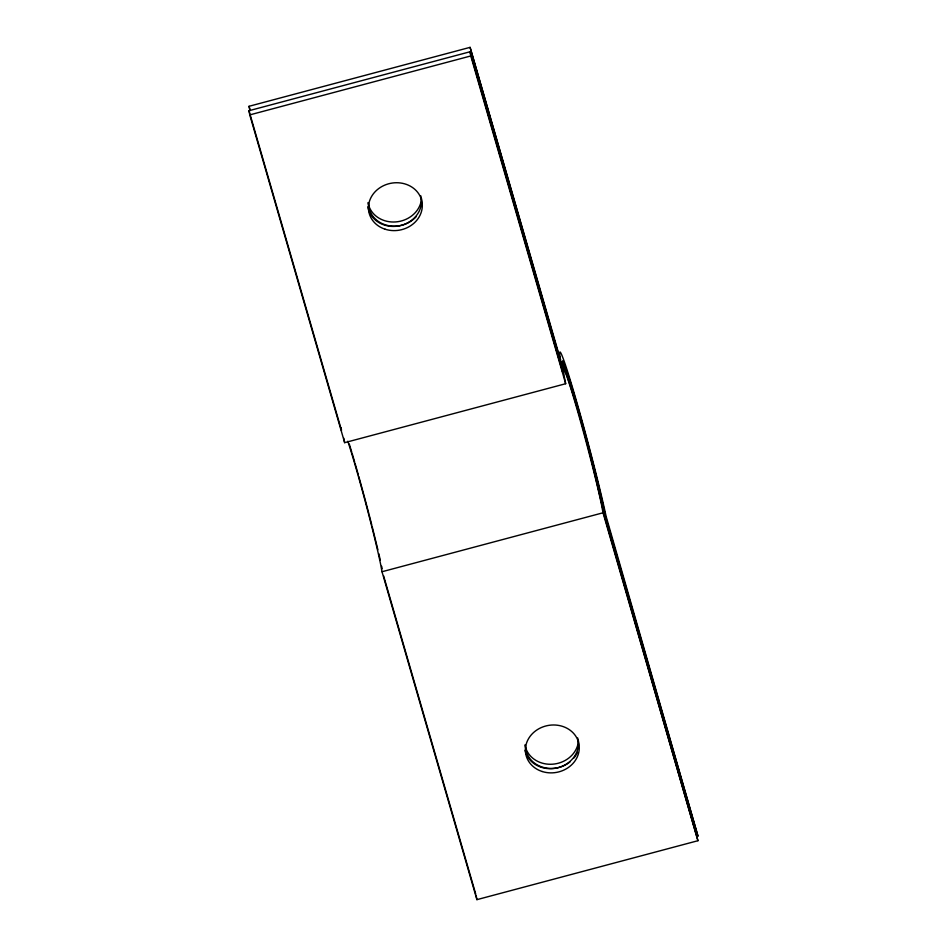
<?xml version="1.0" encoding="UTF-8"?>
<svg xmlns="http://www.w3.org/2000/svg" width="947" height="947" viewBox="0 0 947 947"><rect width="100%" height="100%" fill="white"/><g stroke="black" fill="none" stroke-linecap="round" stroke-linejoin="round"><path stroke-width="1.42" d="M249.854 110.479L249.061 106.289L470.079 47.35L560.553 359.919L560.151 357.599A94.889 3.752 75.1 0 1 576.119 399.847A94.889 3.752 75.1 0 1 606.127 516.435L698.022 836.284L605.5 516.66A85.846 3.397 75.1 0 0 576.912 404.049A85.846 3.397 75.1 0 0 563.394 371.165L470.079 47.35M347.821 441.231A76.837 3.042 75.1 0 1 353.847 460.692L356.77 470.754A76.837 3.042 75.1 0 1 380.576 564.033L382.008 571.739L476.921 899.65L697.939 840.711L603.026 512.789L601.594 505.094A76.837 3.042 75.1 0 0 577.8 411.803L574.865 401.753A76.837 3.042 75.1 0 0 564.412 377.308L565.667 383.724L344.649 442.663L249.771 114.895L248.978 110.716L470.872 51.54M249.771 114.895L470.789 55.956L470.008 51.765L562.518 371.402L561.595 366.051M382.008 571.739L603.026 512.789M562.116 361.861C580.345 412.241 592.917 464.646 604.636 516.896L697.939 840.711M349.301 444.072L351.822 452.335M352.225 453.696L354.628 461.864M470.789 55.956L565.667 383.724M249.061 106.289L250.292 110.55M248.978 110.716L341.5 430.34L341.038 427.665M383.606 575.835L475.714 894.039M355.018 463.225L358.404 475.098M358.795 476.495L365.057 499.306M365.4 500.596L368.833 513.594M369.2 515.014L371.757 524.922M372.112 526.343L377.9 549.805M378.776 553.616L380.256 559.961M381.629 566.199L382.174 568.709M344.649 442.663L343.761 438.153M476.128 895.46L476.921 899.65M578.499 740.791A27.037 23.829 -10.7 0 1 552.681 764.193A27.037 23.829 -10.7 0 1 524.969 744.863M416.171 216.697A27.037 23.829 -10.7 0 1 386.139 225.078A27.037 23.829 -10.7 0 1 368.525 203.049M421.545 198.527A27.037 23.829 -10.7 0 1 395.728 221.929A27.037 23.829 -10.7 0 1 368.016 202.599M577.433 752.344A27.037 23.829 -10.7 0 1 573.989 757.943M570.177 761.767A27.037 23.829 -10.7 0 1 541.139 766.703A27.037 23.829 -10.7 0 1 525.478 745.301M420.752 195.757A27.037 23.829 -10.7 0 1 399.575 225.788A27.037 23.829 -10.7 0 1 367.898 206.777M577.706 737.985A27.037 23.829 -10.7 0 1 557.262 767.887A27.037 23.829 -10.7 0 1 525.088 750.296M385.145 229.221A27.037 23.829 -10.7 0 0 422.066 202.374A27.037 23.829 -10.7 0 0 378.918 188.417A27.037 23.829 -10.7 0 0 385.145 229.221M542.146 771.497A27.037 23.829 -10.7 0 0 579.019 744.602A27.037 23.829 -10.7 0 0 535.836 730.693A27.037 23.829 -10.7 0 0 542.146 771.497"/></g></svg>
